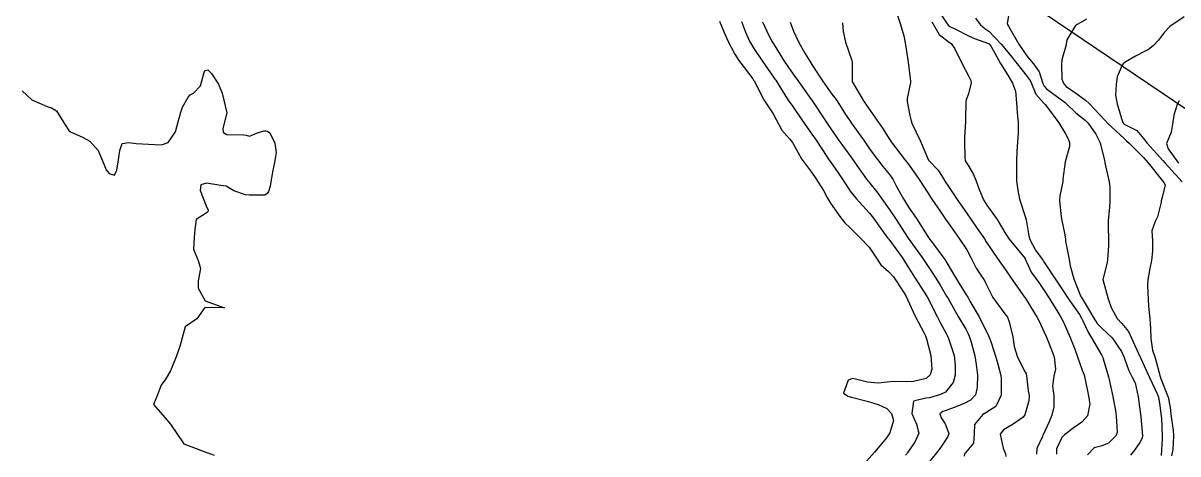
# Model space of a CAD drawing. Header units: metres. Extents: x 298520 to 308411, y 7433745 to 7450750.
# Drawn here: x 304322.3 to 304440.7, y 7439722 to 7439766.2 of the extents above; entities that cross this region are included whole.
import ezdxf

# ---------------------------------------------------------------- set-up
doc = ezdxf.new("R2010")
doc.units = ezdxf.units.M
doc.header["$LTSCALE"] = 10
for name, color, linetype in [('Curvas de Nivel 1m', 11, 'Continuous'), ('Curvas de Nivel 5m', 15, 'Continuous'), ('Vias Primárias', 230, 'Continuous')]:
    doc.layers.add(name, color=color, linetype=linetype)

msp = doc.modelspace()

# ---------------------------------------------------------------- linework, layer by layer
at = {"layer": 'Curvas de Nivel 1m', "flags": 128}
for points, elevation in [([(304411.61, 7439767.81), (304412.18, 7439766.13), (304412.54, 7439764.85), (304412.7, 7439764.13), (304412.96, 7439762.38), (304413, 7439762.12), (304413.21, 7439760.51), (304413.25, 7439760.12), (304413.24, 7439760.08), (304413.2, 7439759.88), (304412.9, 7439758.41), (304412.9, 7439758.12), (304413.16, 7439756.69), (304413.3, 7439756.12), (304413.38, 7439755.89), (304414.22, 7439754.11), (304415.1, 7439752.1), (304416.08, 7439751.07), (304416.7, 7439750.08), (304416.84, 7439749.84), (304417.08, 7439749.5), (304418.03, 7439748.06), (304419.04, 7439746.59), (304419.43, 7439746.04), (304420.09, 7439745.1), (304420.81, 7439744.02), (304421.01, 7439743.73), (304422.17, 7439742.01), (304422.97, 7439740.85), (304423.57, 7439739.99), (304424.94, 7439738.05), (304424.97, 7439738.01), (304424.99, 7439737.98), (304425.1, 7439737.81), (304426.24, 7439735.96), (304426.46, 7439735.51), (304426.9, 7439734.55), (304427.17, 7439733.95), (304427.4, 7439733.43), (304427.97, 7439731.94), (304428.12, 7439730.66), (304427.93, 7439729.94), (304427.81, 7439728.96), (304427.93, 7439727.94), (304427.93, 7439726.81), (304427.74, 7439725.94), (304427.45, 7439725.28), (304426.83, 7439723.95), (304426.82, 7439723.9), (304426.77, 7439723.76), (304426.18, 7439722.53), (304426.14, 7439721.96)], 753), ([(304416.3, 7439767.1), (304417.01, 7439766.07), (304417.12, 7439765.92), (304417.27, 7439765.81), (304417.77, 7439765.57), (304419.26, 7439764.83), (304419.8, 7439764.59), (304421.25, 7439764.07), (304421.32, 7439764.02), (304421.5, 7439763.76), (304422.45, 7439762.01), (304423.21, 7439760.82), (304423.7, 7439760), (304423.99, 7439759.19), (304424.12, 7439757.99), (304424.19, 7439756.97), (304424.27, 7439755.99), (304424.27, 7439754.86), (304424.2, 7439753.99), (304424.13, 7439752.98), (304424.12, 7439751.99), (304424.09, 7439750.99), (304424.12, 7439749.99), (304424.27, 7439748.79), (304424.46, 7439747.99), (304425.04, 7439746.21), (304425.09, 7439745.98), (304425.38, 7439744.34), (304425.48, 7439743.97), (304426.07, 7439742.89), (304426.73, 7439741.95), (304426.83, 7439741.8), (304426.98, 7439741.58), (304428.06, 7439739.94), (304428.95, 7439738.6), (304429.41, 7439737.93), (304430.55, 7439736.29), (304430.78, 7439735.91), (304430.91, 7439735.62), (304431.45, 7439734.45), (304431.8, 7439733.9), (304432.87, 7439732.08), (304432.95, 7439731.88), (304433, 7439731.74), (304433.52, 7439729.87), (304433.75, 7439728.96), (304433.98, 7439727.87), (304434.27, 7439726.39), (304434.34, 7439725.86), (304434.43, 7439724.21), (304434.32, 7439723.86), (304433.55, 7439723.08), (304432.76, 7439722.76), (304432.06, 7439722.59), (304431.4, 7439721.9)], 751), ([(304423.28, 7439766.91), (304423.16, 7439766.12), (304423.19, 7439766), (304423.27, 7439765.84), (304424.35, 7439763.99), (304425.23, 7439762.69), (304425.85, 7439761.97), (304426.42, 7439761.16), (304426.82, 7439759.96), (304426.93, 7439759.68), (304427.19, 7439759.42), (304429.11, 7439758), (304429.17, 7439757.95), (304429.19, 7439757.93), (304430.19, 7439756.94), (304431.16, 7439756.19), (304431.46, 7439755.9), (304432.25, 7439754.78), (304432.67, 7439753.88), (304433.11, 7439752.06), (304433.15, 7439751.88), (304433.16, 7439751.82), (304433.6, 7439749.87), (304433.66, 7439749.29), (304433.68, 7439747.87), (304433.65, 7439747.28), (304433.51, 7439745.88), (304433.5, 7439745.4), (304433.55, 7439743.87), (304433.54, 7439743.34), (304433.44, 7439741.88), (304433.38, 7439741.48), (304432.96, 7439739.88), (304433.49, 7439737.87), (304433.81, 7439736.99), (304434.42, 7439735.86), (304434.91, 7439735.36), (304435.59, 7439734.54), (304435.91, 7439733.84), (304436.8, 7439731.9), (304436.83, 7439731.83), (304436.84, 7439731.81), (304436.86, 7439731.75), (304437.73, 7439729.82), (304438.57, 7439728.07), (304438.67, 7439727.81), (304438.81, 7439726.95), (304438.95, 7439725.81), (304438.96, 7439725.64), (304439.05, 7439723.81), (304439.05, 7439723.53), (304438.95, 7439721.81)], 749), ([(304441.28, 7439766.79), (304439.81, 7439765.8), (304439.27, 7439765.23), (304438.66, 7439764.41), (304438.12, 7439763.82), (304437.63, 7439763.44), (304437.24, 7439763.23), (304436.31, 7439762.77), (304435.23, 7439762.15), (304435.06, 7439762.03), (304434.94, 7439761.86), (304434.44, 7439760.64), (304434.31, 7439759.87), (304434.27, 7439758.78), (304434.41, 7439757.87), (304434.97, 7439756.05), (304435.08, 7439755.86), (304435.15, 7439755.81), (304436.44, 7439755.13), (304437.14, 7439754.32), (304437.49, 7439753.83), (304439.11, 7439752.07), (304439.34, 7439751.81), (304441.08, 7439749.87)], 747), ([(304393.66, 7439766.35), (304394.13, 7439765.21), (304394.51, 7439764.34), (304395.23, 7439762.97), (304395.65, 7439762.33), (304397.08, 7439760.44), (304397.16, 7439760.31), (304397.2, 7439760.24), (304398.21, 7439758.3), (304399.16, 7439756.84), (304399.47, 7439756.29), (304400.06, 7439755.19), (304400.87, 7439754.26), (304401.13, 7439753.91), (304402.08, 7439752.25), (304403.09, 7439750.87), (304403.55, 7439750.24), (304404.31, 7439748.99), (304404.72, 7439748.22), (304405.05, 7439747.68), (304406.1, 7439746.2), (304406.52, 7439745.69), (304407.02, 7439745.21), (304408.06, 7439744.18), (304409, 7439743.18), (304409.7, 7439742.16), (304410.2, 7439741.37), (304410.97, 7439740.7), (304411.48, 7439740.13), (304412.54, 7439738.53), (304412.79, 7439738.12), (304412.94, 7439737.8), (304413.71, 7439736.11), (304414.63, 7439734.37), (304414.76, 7439734.1), (304414.89, 7439733.78), (304415.32, 7439732.09), (304415.44, 7439730.68), (304415.27, 7439730.09), (304414.84, 7439729.73), (304413.54, 7439729.41), (304412.84, 7439729.39), (304411.56, 7439729.41), (304410.83, 7439729.34), (304409.91, 7439729.23), (304408.83, 7439729.35), (304407.33, 7439729.7), (304406.84, 7439729.56), (304406.36, 7439728.2), (304406.82, 7439727.9), (304407.2, 7439727.81), (304408.81, 7439727.38), (304409.91, 7439727.05), (304410.8, 7439726.63), (304411.29, 7439726.14), (304411.5, 7439725.42), (304411.11, 7439724.14), (304410.98, 7439723.93), (304410.77, 7439723.64), (304410.09, 7439722.81), (304409.55, 7439722.16), (304408.73, 7439721.23)], 758), ([(304395.91, 7439766.32), (304396.34, 7439765.24), (304396.74, 7439764.32), (304397.24, 7439763.45), (304398.02, 7439762.3), (304399.21, 7439760.6), (304399.33, 7439760.42), (304399.42, 7439760.29), (304400.11, 7439759.19), (304400.71, 7439758.27), (304401.17, 7439757.59), (304402.11, 7439756.25), (304403.14, 7439754.78), (304403.51, 7439754.24), (304404.3, 7439753.05), (304404.84, 7439752.22), (304405.1, 7439751.83), (304405.77, 7439750.89), (304406.24, 7439750.2), (304406.57, 7439749.69), (304407.07, 7439748.93), (304407.66, 7439748.18), (304409.04, 7439746.67), (304409.43, 7439746.16), (304410.09, 7439745.22), (304410.89, 7439744.14), (304411.01, 7439743.99), (304412.38, 7439742.13), (304412.97, 7439741.21), (304413.64, 7439740.11), (304414.94, 7439738.1), (304415.97, 7439736.08), (304416.28, 7439735.46), (304416.9, 7439734.34), (304417.04, 7439734.07), (304417.15, 7439733.81), (304417.7, 7439732.06), (304417.83, 7439731.08), (304417.81, 7439730.06), (304417.61, 7439729.29), (304416.83, 7439728.33), (304416.33, 7439728.08), (304415.17, 7439727.74), (304414.82, 7439727.7), (304413.55, 7439727.38), (304413.38, 7439726.11), (304413.86, 7439725.04), (304414.1, 7439724.11), (304413.69, 7439723.18), (304412.94, 7439722.12), (304412.86, 7439722), (304412.74, 7439721.87)], 757), ([(304398.06, 7439766.3), (304398.74, 7439764.81), (304399.02, 7439764.29), (304399.25, 7439763.92), (304400.29, 7439762.27), (304400.66, 7439761.71), (304401.21, 7439760.93), (304401.69, 7439760.26), (304403, 7439758.42), (304403.13, 7439758.24), (304403.18, 7439758.17), (304404.46, 7439756.23), (304405.14, 7439755.2), (304405.54, 7439754.62), (304405.83, 7439754.21), (304407.11, 7439752.43), (304407.28, 7439752.19), (304407.74, 7439751.54), (304408.73, 7439750.17), (304409.08, 7439749.73), (304409.78, 7439748.87), (304410.31, 7439748.15), (304411.05, 7439747.08), (304411.69, 7439746.13), (304413.01, 7439744.12), (304414.44, 7439742.11), (304414.97, 7439741.3), (304415.45, 7439740.58), (304415.76, 7439740.09), (304416.23, 7439739.35), (304416.94, 7439738.17), (304417, 7439738.07), (304417.09, 7439737.92), (304418.14, 7439736.06), (304418.9, 7439734.76), (304419.15, 7439734.31), (304419.27, 7439734.04), (304419.47, 7439733.45), (304419.84, 7439732.04), (304419.98, 7439731.16), (304420.1, 7439730.04), (304420.09, 7439728.78), (304419.89, 7439728.04), (304419.38, 7439727.48), (304418.81, 7439727.18), (304418, 7439726.86), (304416.8, 7439726.41), (304416.55, 7439726.32), (304416.23, 7439726.08), (304416.39, 7439725.67), (304416.78, 7439725.08), (304417.16, 7439724.07), (304417.08, 7439723.76), (304416.76, 7439723.3), (304416.27, 7439722.56), (304415.92, 7439722.08), (304414.73, 7439720.67)], 756), ([(304406.28, 7439766.2), (304406.35, 7439765.29), (304406.57, 7439764.2), (304407.22, 7439762.31), (304407.26, 7439762.19), (304407.27, 7439762.15), (304407.26, 7439760.19), (304407.29, 7439760.1), (304408.41, 7439758.18), (304409.17, 7439757.08), (304409.83, 7439756.16), (304410.36, 7439755.37), (304411.13, 7439754.18), (304411.16, 7439754.14), (304411.27, 7439754), (304412.7, 7439752.12), (304413.1, 7439751.59), (304414.14, 7439750.11), (304415.07, 7439748.65), (304415.28, 7439748.31), (304415.42, 7439748.09), (304416.36, 7439746.76), (304416.84, 7439746.07), (304416.91, 7439745.95), (304417.03, 7439745.77), (304418.22, 7439744.06), (304419, 7439742.91), (304419.46, 7439742.04), (304419.97, 7439741.03), (304420.67, 7439740.02), (304420.78, 7439739.84), (304420.96, 7439739.44), (304421.68, 7439738.01), (304422.92, 7439736.36), (304423.17, 7439736), (304423.36, 7439735.54), (304423.73, 7439733.99), (304423.88, 7439732.99), (304424.16, 7439731.99), (304424.85, 7439730.61), (304425.08, 7439730.21), (304425.12, 7439729.98), (304425.31, 7439728.46), (304425.39, 7439727.97), (304425.37, 7439727.42), (304424.97, 7439725.98), (304424.79, 7439725.76), (304423.75, 7439725.02), (304422.78, 7439724.45), (304422.42, 7439724.01), (304422.75, 7439722.58), (304422.98, 7439722), (304423.01, 7439721.73)], 754), ([(304415.44, 7439766.26), (304415.53, 7439766.1), (304416.17, 7439764.99), (304417.25, 7439764.18), (304417.41, 7439764.07), (304417.79, 7439763.52), (304418.49, 7439762.06), (304419.21, 7439760.69), (304419.43, 7439760.27), (304419.47, 7439760.05), (304419.19, 7439758.92), (304418.96, 7439758.28), (304418.92, 7439758.05), (304418.89, 7439756.32), (304418.88, 7439756.05), (304418.77, 7439754.42), (304418.78, 7439754.05), (304418.8, 7439752.37), (304418.86, 7439752.05), (304419.1, 7439751.62), (304419.69, 7439750.64), (304419.94, 7439750.04), (304420.25, 7439749.21), (304420.73, 7439748.02), (304421.05, 7439747.48), (304422.13, 7439746.01), (304423.02, 7439744.53), (304423.37, 7439744), (304424.98, 7439742.02), (304425.01, 7439741.98), (304425.62, 7439740.62), (304426.08, 7439739.96), (304426.47, 7439739.47), (304426.95, 7439738.74), (304427.44, 7439737.95), (304428.33, 7439736.53), (304428.69, 7439735.93), (304428.91, 7439735.49), (304429.6, 7439733.92), (304430.07, 7439732.72), (304430.36, 7439731.92), (304430.85, 7439730.57), (304431.03, 7439730.09), (304431.08, 7439729.91), (304431.38, 7439728.46), (304431.5, 7439727.9), (304431.61, 7439727.1), (304431.37, 7439725.9), (304430.79, 7439725.23), (304430.02, 7439724.68), (304429.03, 7439723.93), (304428.89, 7439723.81), (304428.77, 7439723.65), (304428.2, 7439722.49), (304428.19, 7439721.94)], 752), ([(304431.28, 7439766.56), (304430.15, 7439765.92), (304429.26, 7439764.43), (304429.2, 7439763.99), (304429.19, 7439763.93), (304428.76, 7439762.4), (304428.71, 7439761.94), (304428.74, 7439760.4), (304428.95, 7439759.93), (304429.2, 7439759.67), (304430.05, 7439759.06), (304431.18, 7439758.27), (304431.57, 7439757.9), (304433.16, 7439756.21), (304433.48, 7439755.88), (304435.14, 7439754.32), (304435.38, 7439754.1), (304435.65, 7439753.85), (304437.11, 7439752.36), (304437.61, 7439751.82), (304439.08, 7439749.98), (304439.2, 7439749.81), (304439.33, 7439749.56), (304439.07, 7439748.42), (304438.94, 7439747.94), (304438.92, 7439747.81), (304438.56, 7439746.29), (304438.33, 7439745.82), (304437.99, 7439744.85), (304438.04, 7439743.82), (304438.06, 7439742.76), (304437.94, 7439741.82), (304437.79, 7439741), (304437.57, 7439739.82), (304437.54, 7439739.24), (304437.6, 7439737.82), (304437.63, 7439737.12), (304437.76, 7439735.82), (304437.84, 7439734.89), (304437.88, 7439733.82), (304438.06, 7439732.63), (304438.31, 7439731.82), (304438.84, 7439729.91), (304438.86, 7439729.81), (304438.88, 7439729.77), (304439.66, 7439727.8), (304439.87, 7439726.74), (304439.96, 7439725.8), (304440.15, 7439724.42), (304440.19, 7439723.8), (304440.13, 7439722.42), (304440.01, 7439721.8)], 748), ([(304322.16, 7439759.21), (304323.17, 7439758.29), (304324.72, 7439757.62), (304325.16, 7439757.47), (304325.68, 7439757.16), (304326.59, 7439755.71), (304326.95, 7439755.15), (304327.13, 7439755.01), (304328.44, 7439754.44), (304329.12, 7439754.04), (304329.96, 7439753.11), (304330.58, 7439751.62), (304330.79, 7439751.1), (304331.08, 7439750.73), (304331.62, 7439750.55), (304331.86, 7439751.09), (304332.06, 7439752.13), (304332.18, 7439753.09), (304332.41, 7439753.8), (304333.12, 7439753.91), (304333.87, 7439753.82), (304335.12, 7439753.75), (304336.47, 7439753.69), (304337.12, 7439753.93), (304337.89, 7439755.02), (304338.17, 7439756.04), (304338.42, 7439757.01), (304338.62, 7439757.55), (304339.18, 7439758.55), (304339.39, 7439758.79), (304339.72, 7439758.99), (304340.46, 7439759.72), (304340.81, 7439760.98), (304340.9, 7439761.29), (304341.21, 7439761.36), (304341.59, 7439760.98), (304342.28, 7439759.88), (304342.68, 7439758.97), (304343.15, 7439756.96), (304342.75, 7439755.35), (304342.79, 7439754.96), (304343.13, 7439754.74), (304344.88, 7439754.69), (304345.13, 7439754.65), (304345.48, 7439754.58), (304346.3, 7439754.92), (304346.93, 7439755.11), (304347.13, 7439755.12), (304347.31, 7439755.08), (304347.56, 7439754.9), (304348.06, 7439753.84), (304348.21, 7439752.89), (304348.05, 7439751.85), (304347.84, 7439750.9), (304347.6, 7439749.43), (304347.43, 7439748.9), (304347.3, 7439748.67), (304347.06, 7439748.53), (304345.48, 7439748.5), (304345.06, 7439748.56), (304343.86, 7439748.95), (304343.36, 7439749.25), (304343.07, 7439749.44), (304342.53, 7439749.51), (304341.07, 7439749.73), (304340.49, 7439749.56), (304340.41, 7439748.99), (304341.04, 7439747.42), (304341.23, 7439746.98), (304341.21, 7439746.8), (304341.03, 7439746.68), (304340, 7439746.02), (304339.88, 7439744.99), (304339.81, 7439744.18), (304339.75, 7439742.99), (304340.24, 7439741.72), (304340.46, 7439740.98), (304340.21, 7439739.73), (304340.21, 7439738.99), (304340.92, 7439737.67), (304342.91, 7439736.96), (304340.91, 7439736.98), (304340.07, 7439735.82), (304338.89, 7439735), (304338.35, 7439733.01), (304337.94, 7439731.94), (304337.57, 7439731.02), (304337.37, 7439730.49), (304336.83, 7439729.57), (304336.58, 7439729.28), (304336.43, 7439729.03), (304335.98, 7439727.86), (304335.63, 7439727.04), (304336.78, 7439725.73), (304337.36, 7439725.02), (304338.75, 7439723.01), (304340.74, 7439722.25), (304341.85, 7439721.85)], 759), ([(304440.79, 7439758.18), (304440.56, 7439757.8), (304440.23, 7439756.73), (304440.11, 7439755.8), (304439.97, 7439754.97), (304439.47, 7439753.81), (304439.67, 7439753.26), (304440.7, 7439751.79)], 746)]:
    msp.add_lwpolyline(points, dxfattribs=dict(at, elevation=elevation))
at = {"layer": 'Curvas de Nivel 5m', "flags": 128}
for points, elevation in [([(304419.9, 7439766.66), (304420.38, 7439766.03), (304420.87, 7439765.62), (304421.27, 7439765.32), (304422.52, 7439764.01), (304423.24, 7439763.14), (304424.16, 7439761.99), (304425.21, 7439760.68), (304425.51, 7439760.28), (304425.63, 7439759.97), (304426.09, 7439758.86), (304426.91, 7439757.95), (304427.04, 7439757.82), (304427.17, 7439757.63), (304428.43, 7439755.94), (304429.14, 7439754.81), (304429.44, 7439754.23), (304429.54, 7439753.92), (304429.55, 7439753.5), (304429.1, 7439751.93), (304428.87, 7439750.15), (304428.84, 7439749.93), (304428.54, 7439748.46), (304428.5, 7439747.94), (304428.69, 7439746.28), (304428.76, 7439745.93), (304429.02, 7439744.63), (304429.12, 7439744.04), (304429.12, 7439743.93), (304429.13, 7439743.81), (304429.5, 7439741.92), (304429.62, 7439741.28), (304429.99, 7439739.92), (304430.67, 7439738.19), (304430.83, 7439737.91), (304430.94, 7439737.74), (304432.04, 7439735.89), (304432.38, 7439735.36), (304432.9, 7439734.84), (304433.91, 7439733.87), (304434.87, 7439732.49), (304435.14, 7439731.86), (304435.59, 7439730.59), (304435.98, 7439729.84), (304436.26, 7439729.26), (304436.59, 7439727.83), (304436.8, 7439726.31), (304436.84, 7439725.83), (304436.85, 7439725.78), (304437.03, 7439723.83), (304437, 7439723.6), (304436.76, 7439723.16), (304436.21, 7439722.38), (304435.8, 7439721.84)], 750), ([(304400.89, 7439766.27), (304400.99, 7439765.99), (304401.26, 7439765.34), (304401.77, 7439764.25), (304402.42, 7439763.07), (304402.91, 7439762.24), (304403.22, 7439761.75), (304404.22, 7439760.23), (304405.19, 7439758.88), (304405.47, 7439758.5), (304405.67, 7439758.21), (304406.59, 7439756.77), (304406.97, 7439756.19), (304407.05, 7439756.09), (304407.15, 7439755.94), (304408.41, 7439754.18), (304409.12, 7439753.17), (304409.85, 7439752.16), (304410.41, 7439751.46), (304411.09, 7439750.63), (304411.43, 7439750.14), (304411.82, 7439749.39), (304412.51, 7439748.13), (304413.05, 7439747.29), (304413.87, 7439746.11), (304415.01, 7439744.27), (304415.08, 7439744.17), (304415.13, 7439744.1), (304415.48, 7439743.61), (304416.66, 7439742.07), (304416.79, 7439741.88), (304416.98, 7439741.57), (304417.86, 7439740.06), (304418.95, 7439738.31), (304419.05, 7439738.15), (304419.11, 7439738.05), (304419.32, 7439737.66), (304420.28, 7439736.03), (304420.5, 7439735.61), (304420.9, 7439734.8), (304421.26, 7439734.02), (304421.51, 7439733.39), (304421.96, 7439732.01), (304422.16, 7439731.32), (304422.49, 7439730.01), (304422.54, 7439729.7), (304422.52, 7439728), (304421.98, 7439726.84), (304420.79, 7439726.1), (304420.75, 7439726.08), (304420.67, 7439726.03), (304419.81, 7439725.01), (304419.76, 7439724.04), (304419.71, 7439723.09), (304418.83, 7439722.05), (304418.79, 7439722), (304418.74, 7439721.74)], 755)]:
    msp.add_lwpolyline(points, dxfattribs=dict(at, elevation=elevation))
at = {"layer": 'Vias Primárias'}
msp.add_lwpolyline([(304451.48, 7439749.95), (304445.67, 7439754.51), (304424.3, 7439768.96), (304384.54, 7439795.25, -0.004602), (304372.94, 7439803.08, 0.05332), (304358.39, 7439810.96, 0.097274), (304330.24, 7439816.54, 0.080796), (304314.2, 7439813.96, 0.043313), (304295.43, 7439805.86, -0.013075), (304282.92, 7439799.55), (304259.87, 7439788.4, 0.000674), (304252.86, 7439785, -0.038331), (304245.66, 7439782.15, -0.01595), (304237.5, 7439779.91, -0.03173), (304225.8, 7439777.87, 0.01135), (304215.06, 7439776.44, -0.019052), (304201.11, 7439774.81), (304187.29, 7439773.1), (304171.18, 7439771.74), (304160.99, 7439770.65), (304153.58, 7439768.74), (304143.25, 7439765.41), (304123.06, 7439757.87), (304106.09, 7439751.88)], format="xyb", dxfattribs=at)

doc.saveas('drawing.dxf')
